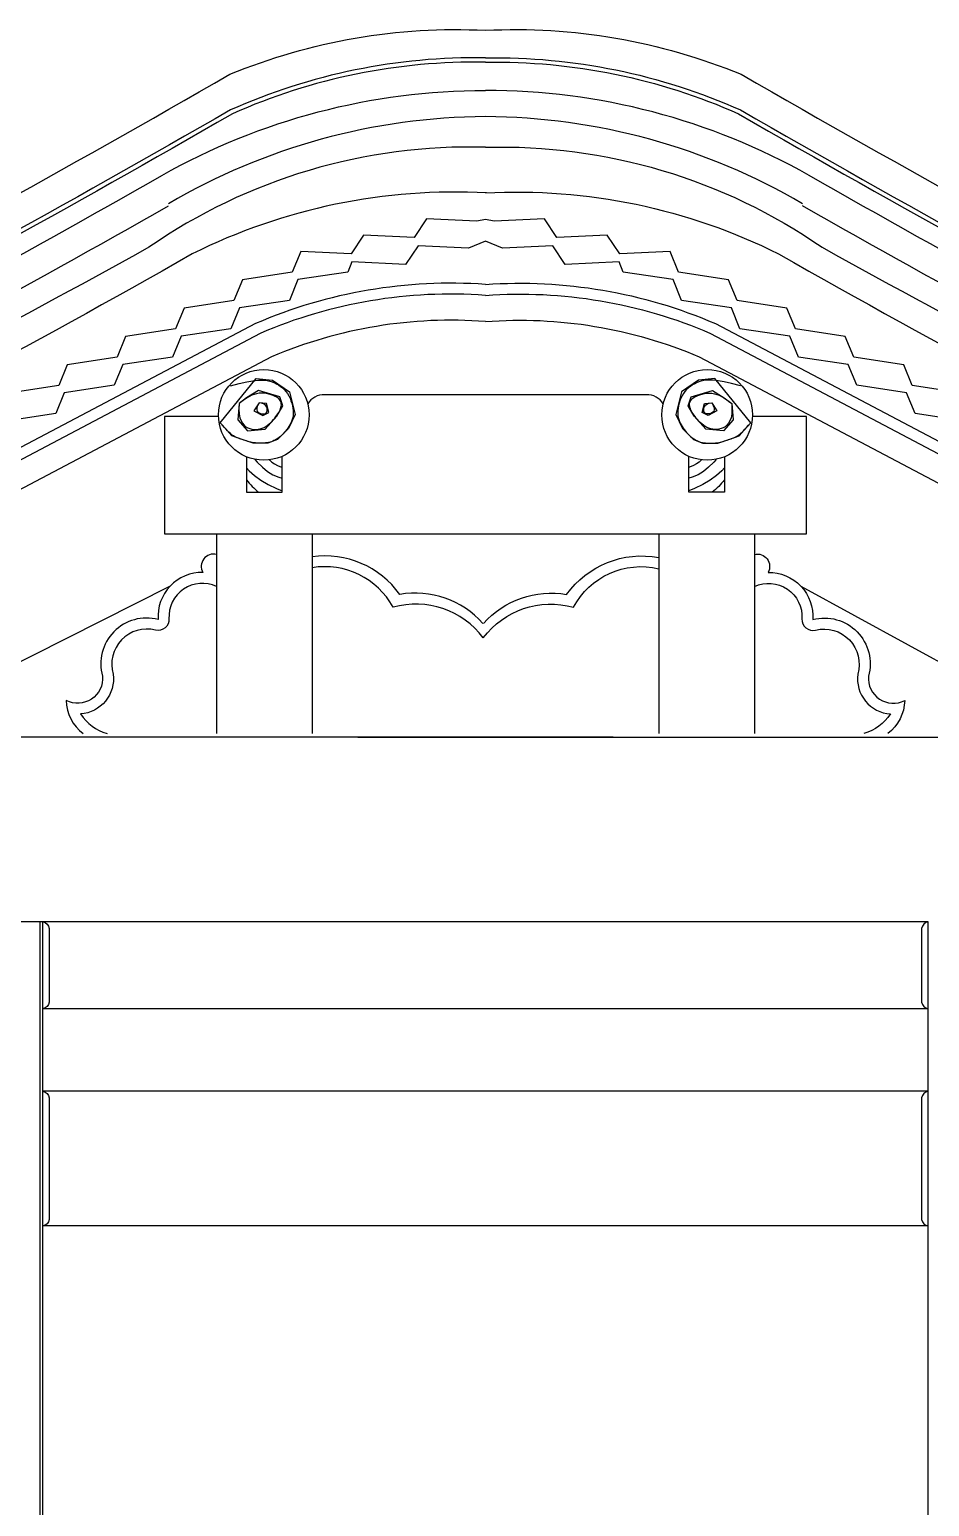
# Model space of a CAD drawing. Header units: metres. Extents: x 347 to 6748, y 1381 to 7652.
# Drawn here: x 2498 to 4569, y 4253 to 7652 of the extents above; entities that cross this region are included whole.
import ezdxf

# ---------------------------------------------------------------- set-up
doc = ezdxf.new("R2010")
doc.units = ezdxf.units.M
for name, color, linetype in [('3', 3, 'Continuous'), ('4', 4, 'Continuous'), ('7', 7, 'Continuous')]:
    doc.layers.add(name, color=color, linetype=linetype)

msp = doc.modelspace()

# ---------------------------------------------------------------- linework, layer by layer
at = {"layer": '3'}
for p, q in [((2928.56, 6491.86), (2928.56, 6031.86)), ((3148.56, 6491.86), (3148.56, 6031.86)), ((3945.96, 6491.86), (3945.96, 6031.86)), ((4165.96, 6491.86), (4165.96, 6031.86)), ((2821.94, 6371.14), (2130.65, 6023.75)), ((4272.58, 6371.14), (4908.87, 6023.75)), ((2522.79, 1961.1), (2522.79, 5598.75))]:
    msp.add_line(p, q, dxfattribs=at)
for points in [[(3547.26, 7586.91, 0.11), (2960.3, 7467.1, -0.02), (671.08, 6266.08)], [(3547.26, 7586.91, -0.11), (4134.22, 7467.1, 0.02), (6423.44, 6266.08)], [(3547.26, 7576.91, 0.11), (2964.88, 7458.19, -0.02), (705.94, 6271.7, -0.02)], [(3547.26, 7576.91, -0.11), (4129.64, 7458.19, 0.02), (6388.58, 6271.7, 0.02)], [(780.25, 6266.06, 0.02), (2802.66, 7316.4, -0.13), (3547.26, 7511.84)], [(6314.27, 6266.06, -0.02), (4291.86, 7316.4, 0.13), (3547.26, 7511.84)], [(3547.26, 7381.36, 0.16), (2772.56, 7151.03, -0.02), (770.36, 6143.54)], [(3547.26, 7381.36, -0.16), (4321.96, 7151.03, 0.02), (6324.16, 6143.54)], [(3549.99, 7276.23, 0.13), (2872.81, 7135.92, -0.03), (583.28, 6005.98)], [(3547.26, 7276.36, -0.13), (4221.71, 7135.92, 0.03), (6511.23, 6005.98)], [(805.84, 6206.4, 0.02), (2817.71, 7246.25, 0.02)], [(6288.68, 6206.4, -0.02), (4276.81, 7246.25, -0.02)], [(3547.26, 7040.52, 0.12), (3029.18, 6953.05), (924, 5841)], [(3547.26, 7065.59, 0.12), (3018.28, 6975.56), (956.63, 5888.16)], [(3547.26, 7065.59, -0.12), (4076.24, 6975.56), (6137.89, 5888.16)], [(3547.26, 7040.52, -0.12), (4065.34, 6953.05), (6170.52, 5841)], [(2997.42, 6616.02, 0.05), (3025.4, 6587.22)], [(4097.1, 6616.02, -0.05), (4069.12, 6587.22)], [(2928.56, 6444.23, 0.66), (2897.1, 6402.83, 0.44), (2794.16, 6294.44, 0.58), (2666.19, 6163.82, -0.59), (2582.73, 6108.23, 0.23), (2621.77, 6031.86, 0.23)], [(3541.25, 6285.31, 0.26), (3350.25, 6352.1, 0.28), (3148.56, 6438.93, 0.33)], [(3543, 6285.31, -0.26), (3734, 6352.1, -0.29), (3945.96, 6437.2, -0.33)], [(4165.96, 6444.23, -0.66), (4197.42, 6402.83, -0.44), (4300.36, 6294.44, -0.58), (4428.33, 6163.82, 0.59), (4511.79, 6108.23, -0.23), (4472.75, 6031.86, -0.23)], [(3542.26, 6252.11, 0.31), (3334.71, 6322.66, 0.32), (3148.56, 6413.56, 0.32)], [(3542.26, 6252.11, -0.31), (3749.55, 6322.66, -0.34), (3945.96, 6411.46, -0.34)], [(2928.56, 6370.49, 0.57), (2819.11, 6296.06, -0.51), (2787.97, 6270.22, 0.58), (2690.83, 6168.62, -0.43), (2615.67, 6077.03, 0.18), (2676.49, 6031.86, 0.18)], [(4165.96, 6370.49, -0.57), (4275.41, 6296.06, 0.51), (4306.55, 6270.22, -0.58), (4403.69, 6168.62, 0.43), (4478.85, 6077.03, -0.18), (4418.03, 6031.86, -0.18)], [(2528.79, 5598.75, -0.31), (2543.79, 5583.54), (2543.79, 5413.96, -0.31), (2528.79, 5398.75)], [(4565.73, 5598.75, 0.31), (4550.73, 5583.54), (4550.73, 5413.96, 0.31), (4565.73, 5398.75)], [(2528.79, 5208.75, -0.31), (2543.79, 5193.54), (2543.79, 4913.96, -0.31), (2528.79, 4898.75)], [(4565.73, 5208.75, 0.31), (4550.73, 5193.54), (4550.73, 4913.96, 0.31), (4565.73, 4898.75)]]:
    msp.add_lwpolyline(points, format="xyb", dxfattribs=at)
for points in [[(2960.44, 6832.05), (2960.44, 6832.05), (2980.85, 6837.56), (2997.89, 6841.49), (3012.01, 6844.03), (3023.64, 6845.35), (3033.23, 6845.62), (3041.23, 6845.03), (3048.07, 6843.74), (3054.21, 6841.93), (3060.01, 6839.74), (3065.52, 6837.21), (3070.74, 6834.32), (3075.64, 6831.06), (3080.21, 6827.44), (3084.44, 6823.44), (3088.3, 6819.05), (3091.78, 6814.28), (3094.86, 6809.12), (3097.54, 6803.66), (3099.81, 6797.97), (3101.66, 6792.16), (3103.09, 6786.31), (3104.09, 6780.51), (3104.65, 6774.85), (3104.77, 6769.41), (3104.44, 6764.28), (3103.7, 6759.43), (3102.59, 6754.85), (3101.13, 6750.51), (3099.37, 6746.38), (3097.34, 6742.43), (3095.08, 6738.65), (3092.62, 6734.99), (3090.01, 6731.45), (3087.26, 6728.04), (3084.4, 6724.77), (3081.47, 6721.66), (3078.48, 6718.74), (3075.47, 6716.03), (3072.45, 6713.54), (3069.46, 6711.29), (3066.52, 6709.31), (3063.6, 6707.57), (3060.67, 6706.06), (3057.71, 6704.77), (3054.68, 6703.67), (3051.55, 6702.76), (3048.3, 6702.02), (3044.89, 6701.42), (3041.31, 6700.95), (3037.58, 6700.62), (3033.75, 6700.43), (3029.85, 6700.36), (3025.93, 6700.43), (3022.01, 6700.62), (3018.16, 6700.95), (3014.39, 6701.42), (3010.75, 6702.01), (3007.22, 6702.72), (3003.8, 6703.53), (3000.48, 6704.42), (2997.23, 6705.37), (2994.05, 6706.38), (2990.93, 6707.42), (2987.84, 6708.47), (2984.78, 6709.53), (2981.76, 6710.62), (2978.78, 6711.75), (2975.85, 6712.95), (2972.99, 6714.24), (2970.19, 6715.65), (2967.46, 6717.2), (2964.82, 6718.91), (2962.25, 6720.82), (2959.66, 6723.01), (2956.91, 6725.57), (2953.9, 6728.61), (2950.49, 6732.22), (2946.57, 6736.49), (2942.02, 6741.52), (2936.72, 6747.41), (3019.76, 6848.98), (3057.04, 6845.59), (3096.01, 6818.51), (3109.57, 6766.03), (3094.32, 6733.86), (3068.9, 6708.47), (3046.87, 6700.01), (3012.98, 6700.01), (2987.56, 6708.47), (2963.83, 6716.94), (2951.97, 6730.48), (2936.72, 6747.41)], [(4134.07, 6832.05), (4134.07, 6832.05), (4113.67, 6837.56), (4096.63, 6841.49), (4082.51, 6844.03), (4070.88, 6845.35), (4061.29, 6845.62), (4053.29, 6845.03), (4046.44, 6843.74), (4040.31, 6841.93), (4034.51, 6839.74), (4029, 6837.21), (4023.78, 6834.32), (4018.88, 6831.06), (4014.31, 6827.44), (4010.08, 6823.44), (4006.22, 6819.05), (4002.74, 6814.28), (3999.66, 6809.12), (3996.98, 6803.66), (3994.71, 6797.97), (3992.86, 6792.16), (3991.43, 6786.31), (3990.43, 6780.51), (3989.87, 6774.85), (3989.75, 6769.41), (3990.08, 6764.28), (3990.82, 6759.43), (3991.93, 6754.85), (3993.39, 6750.51), (3995.15, 6746.38), (3997.18, 6742.43), (3999.44, 6738.65), (4001.9, 6734.99), (4004.51, 6731.45), (4007.26, 6728.04), (4010.12, 6724.77), (4013.05, 6721.66), (4016.04, 6718.74), (4019.05, 6716.03), (4022.07, 6713.54), (4025.06, 6711.29), (4028, 6709.31), (4030.92, 6707.57), (4033.85, 6706.06), (4036.81, 6704.77), (4039.84, 6703.67), (4042.97, 6702.76), (4046.22, 6702.02), (4049.63, 6701.42), (4053.21, 6700.95), (4056.94, 6700.62), (4060.77, 6700.43), (4064.67, 6700.36), (4068.59, 6700.43), (4072.5, 6700.62), (4076.36, 6700.95), (4080.13, 6701.42), (4083.77, 6702.01), (4087.3, 6702.72), (4090.71, 6703.53), (4094.04, 6704.42), (4097.29, 6705.37), (4100.47, 6706.38), (4103.59, 6707.42), (4106.68, 6708.47), (4109.74, 6709.53), (4112.76, 6710.62), (4115.74, 6711.75), (4118.66, 6712.95), (4121.53, 6714.24), (4124.33, 6715.65), (4127.06, 6717.2), (4129.7, 6718.91), (4132.27, 6720.82), (4134.86, 6723.01), (4137.61, 6725.57), (4140.62, 6728.61), (4144.03, 6732.22), (4147.95, 6736.49), (4152.5, 6741.52), (4157.8, 6747.41), (4074.76, 6848.98), (4037.48, 6845.59), (3998.51, 6818.51), (3984.95, 6766.03), (4000.2, 6733.86), (4025.62, 6708.47), (4047.65, 6700.01), (4081.54, 6700.01), (4106.96, 6708.47), (4130.69, 6716.94), (4142.55, 6730.48), (4157.8, 6747.41)], [(2980.78, 6791.42), (2980.78, 6791.42), (2980.16, 6778.57), (2980.73, 6767.82), (2982.35, 6758.95), (2984.86, 6751.76), (2988.1, 6746.05), (2991.92, 6741.61), (2996.17, 6738.23), (3000.69, 6735.7), (3005.35, 6733.85), (3010.09, 6732.62), (3014.86, 6731.98), (3019.63, 6731.91), (3024.35, 6732.37), (3028.99, 6733.34), (3033.5, 6734.79), (3037.83, 6736.69), (3041.96, 6739), (3045.88, 6741.68), (3049.59, 6744.64), (3053.08, 6747.83), (3056.37, 6751.18), (3059.44, 6754.62), (3062.3, 6758.09), (3064.94, 6761.51), (3067.38, 6764.85), (3069.59, 6768.08), (3071.56, 6771.23), (3073.28, 6774.28), (3074.73, 6777.26), (3075.91, 6780.16), (3076.79, 6783), (3077.37, 6785.78), (3077.63, 6788.5), (3077.53, 6791.17), (3077.02, 6793.78), (3076.07, 6796.32), (3074.62, 6798.8), (3072.65, 6801.21), (3070.09, 6803.55), (3066.92, 6805.81), (3063.11, 6807.98), (3058.74, 6810), (3053.9, 6811.81), (3048.7, 6813.32), (3043.24, 6814.48), (3037.61, 6815.22), (3031.91, 6815.45), (3026.25, 6815.12), (3020.69, 6814.17), (3015.21, 6812.61), (3009.75, 6810.45), (3004.26, 6807.72), (2998.67, 6804.43), (2992.93, 6800.6), (2986.98, 6796.26), (2980.78, 6791.42), (2977.39, 6754.18), (2999.42, 6728.79), (3040.09, 6732.17), (3067.2, 6762.64), (3080.76, 6786.34), (3073.98, 6806.66), (3024.84, 6821.89), (2997.73, 6804.97), (2980.78, 6791.42)], [(4113.74, 6791.42), (4113.74, 6791.42), (4114.36, 6778.57), (4113.79, 6767.82), (4112.17, 6758.95), (4109.66, 6751.76), (4106.42, 6746.05), (4102.6, 6741.61), (4098.35, 6738.23), (4093.83, 6735.7), (4089.17, 6733.85), (4084.43, 6732.62), (4079.66, 6731.98), (4074.89, 6731.91), (4070.16, 6732.37), (4065.53, 6733.34), (4061.02, 6734.79), (4056.69, 6736.69), (4052.56, 6739), (4048.64, 6741.68), (4044.93, 6744.64), (4041.44, 6747.83), (4038.15, 6751.18), (4035.08, 6754.62), (4032.22, 6758.09), (4029.57, 6761.51), (4027.14, 6764.85), (4024.93, 6768.08), (4022.96, 6771.23), (4021.24, 6774.28), (4019.79, 6777.26), (4018.61, 6780.16), (4017.73, 6783), (4017.15, 6785.78), (4016.89, 6788.5), (4016.99, 6791.17), (4017.5, 6793.78), (4018.45, 6796.32), (4019.9, 6798.8), (4021.87, 6801.21), (4024.43, 6803.55), (4027.6, 6805.81), (4031.41, 6807.98), (4035.78, 6810), (4040.61, 6811.81), (4045.81, 6813.32), (4051.28, 6814.48), (4056.91, 6815.22), (4062.6, 6815.45), (4068.27, 6815.12), (4073.82, 6814.17), (4079.3, 6812.61), (4084.77, 6810.45), (4090.26, 6807.72), (4095.85, 6804.43), (4101.59, 6800.6), (4107.53, 6796.26), (4113.74, 6791.42), (4117.13, 6754.18), (4095.1, 6728.79), (4054.43, 6732.17), (4027.32, 6762.64), (4013.76, 6786.34), (4020.54, 6806.66), (4069.68, 6821.89), (4096.79, 6804.97), (4113.74, 6791.42)], [(3026.53, 6793.12), (3026.53, 6793.12), (3023.07, 6786.75), (3021.38, 6781.53), (3021.17, 6777.36), (3022.16, 6774.11), (3024.04, 6771.66), (3026.53, 6769.9), (3029.34, 6768.72), (3032.18, 6768), (3034.8, 6767.65), (3037.15, 6767.64), (3039.21, 6767.98), (3040.99, 6768.67), (3042.47, 6769.73), (3043.64, 6771.14), (3044.5, 6772.91), (3045.03, 6775.06), (3045.22, 6777.55), (3044.94, 6780.26), (3044.08, 6783.05), (3042.51, 6785.78), (3040.09, 6788.29), (3036.71, 6790.45), (3032.23, 6792.11), (3026.53, 6793.12), (3014.67, 6774.49), (3035.01, 6764.34), (3048.56, 6771.11), (3043.48, 6791.42), (3026.53, 6793.12)], [(4067.99, 6793.12), (4067.99, 6793.12), (4071.45, 6786.75), (4073.14, 6781.53), (4073.35, 6777.36), (4072.36, 6774.11), (4070.48, 6771.66), (4067.99, 6769.9), (4065.17, 6768.72), (4062.34, 6768), (4059.72, 6767.65), (4057.37, 6767.64), (4055.3, 6767.98), (4053.53, 6768.67), (4052.05, 6769.73), (4050.88, 6771.14), (4050.02, 6772.91), (4049.49, 6775.06), (4049.3, 6777.55), (4049.58, 6780.26), (4050.44, 6783.05), (4052.01, 6785.78), (4054.42, 6788.29), (4057.81, 6790.45), (4062.28, 6792.11), (4067.99, 6793.12), (4079.85, 6774.49), (4059.51, 6764.34), (4045.96, 6771.11), (4051.04, 6791.42), (4067.99, 6793.12)], [(3016.52, 6663.09), (3022.18, 6656.63), (3034.08, 6644.86), (3045.94, 6635.32), (3058.27, 6627.8), (3071.56, 6622.16), (3079.7, 6619.97)], [(4078, 6663.09), (4072.33, 6656.63), (4060.44, 6644.86), (4048.58, 6635.32), (4036.25, 6627.8), (4022.96, 6622.16), (4014.82, 6619.97)], [(2997.42, 6643.46), (3003.67, 6636.8), (3016.01, 6625.83), (3030.33, 6615.3), (3046.97, 6605.3), (3066.24, 6595.87), (3079.7, 6590.55)], [(3049.94, 6661.81), (3050, 6661.75), (3055.82, 6656.76), (3061.87, 6652.63), (3068.95, 6648.89), (3077.85, 6645.06), (3079.7, 6644.35)], [(4044.58, 6661.81), (4044.52, 6661.75), (4038.7, 6656.76), (4032.65, 6652.63), (4025.57, 6648.89), (4016.67, 6645.06), (4014.82, 6644.35)], [(4097.1, 6643.46), (4090.84, 6636.8), (4078.51, 6625.83), (4064.19, 6615.3), (4047.55, 6605.3), (4028.28, 6595.87), (4014.82, 6590.55)]]:
    msp.add_lwpolyline(points, dxfattribs=at)
for centre, start, end in [((3555.88, 5992.88), 90.34, 120.4), ((3538.64, 5992.88), 59.6, 89.66)]:
    msp.add_arc(centre, 1458.91, start, end, dxfattribs=at)
at = {"layer": '4'}
for p, q in [((2528.79, 1961.1), (2528.79, 5598.75)), ((4565.73, 1961.1), (4565.73, 5598.75))]:
    msp.add_line(p, q, dxfattribs=at)
for points in [[(665.63, 6344.82, 0.02), (2958.99, 7549.22, -0.11), (3547.26, 7650.61, -0.11), (4135.53, 7549.22, 0.02), (6428.89, 6344.82)], [(3547.26, 6980.33, 0.12), (3055.29, 6898.98), (951.79, 5787.83)], [(3547.26, 6980.33, -0.12), (4039.23, 6898.98), (6142.72, 5787.83)]]:
    msp.add_lwpolyline(points, format="xyb", dxfattribs=at)
for points in [[(4643.89, 6815.69), (4529.15, 6833), (4509.52, 6880.84), (4394.79, 6898.15), (4375.15, 6945.99), (4260.42, 6963.3), (4240.79, 7011.14), (4126.05, 7028.45), (4106.42, 7076.29), (3991.68, 7093.6), (3972.05, 7141.44), (3856.14, 7135.97), (3827.53, 7179.04), (3711.63, 7173.57), (3683.01, 7216.65), (3567.11, 7211.17), (3547.26, 7214.72), (3527.41, 7211.17), (3411.51, 7216.65), (3382.89, 7173.57), (3266.99, 7179.04), (3238.38, 7135.97), (3122.47, 7141.44), (3102.84, 7093.6), (2988.1, 7076.29), (2968.47, 7028.45), (2853.73, 7011.14), (2834.1, 6963.3), (2719.37, 6945.99), (2699.73, 6898.15), (2585, 6880.84), (2565.36, 6833), (2450.63, 6815.69)], [(4650.66, 6750.98), (4535.93, 6768.28), (4516.29, 6816.12), (4401.56, 6833.43), (4381.92, 6881.27), (4267.19, 6898.58), (4247.56, 6946.42), (4132.82, 6963.73), (4113.19, 7011.57), (3998.45, 7028.88), (3978.82, 7076.72), (3864.08, 7094.03), (3854.55, 7117.27), (3730.93, 7111.42), (3702.31, 7154.5), (3586.41, 7149.02), (3547.26, 7164.99), (3508.11, 7149.02), (3392.21, 7154.5), (3363.59, 7111.42), (3239.97, 7117.27), (3230.44, 7094.03), (3115.7, 7076.72), (3096.07, 7028.88), (2981.33, 7011.57), (2961.7, 6963.73), (2846.96, 6946.42), (2827.33, 6898.58), (2712.59, 6881.27), (2692.96, 6833.43), (2578.23, 6816.12), (2558.59, 6768.28), (2443.86, 6750.98)], [(2997.42, 6668.89), (2997.42, 6587.22), (3079.7, 6587.22), (3079.7, 6670.09)], [(4097.1, 6668.89), (4097.1, 6587.22), (4014.82, 6587.22), (4014.82, 6670.09)]]:
    msp.add_lwpolyline(points, dxfattribs=at)
for centre in [(3037.17, 6765.33), (4057.35, 6765.33)]:
    msp.add_circle(centre, 104.3, dxfattribs=at)
at = {"layer": '7'}
for p, q in [((3841.02, 6023.75), (1590.65, 6023.75)), ((3253.5, 6023.75), (5503.87, 6023.75)), ((4565.73, 5598.75), (2473.79, 5598.75)), ((4565.73, 5398.75), (2528.79, 5398.75)), ((4565.73, 5208.75), (2528.79, 5208.75)), ((4565.73, 4898.75), (2528.79, 4898.75))]:
    msp.add_line(p, q, dxfattribs=at)
msp.add_lwpolyline([(3956.18, 6790.7, 0.27), (3917.37, 6811.86), (3547.26, 6811.86), (3177.15, 6811.86, 0.27), (3138.34, 6790.7)], format="xyb", dxfattribs=at)
msp.add_lwpolyline([(2932.92, 6761.86), (2808.91, 6761.86), (2808.91, 6491.86), (3547.26, 6491.86), (4285.61, 6491.86), (4285.61, 6761.86), (4161.6, 6761.86)], dxfattribs=at)

doc.saveas('drawing.dxf')
